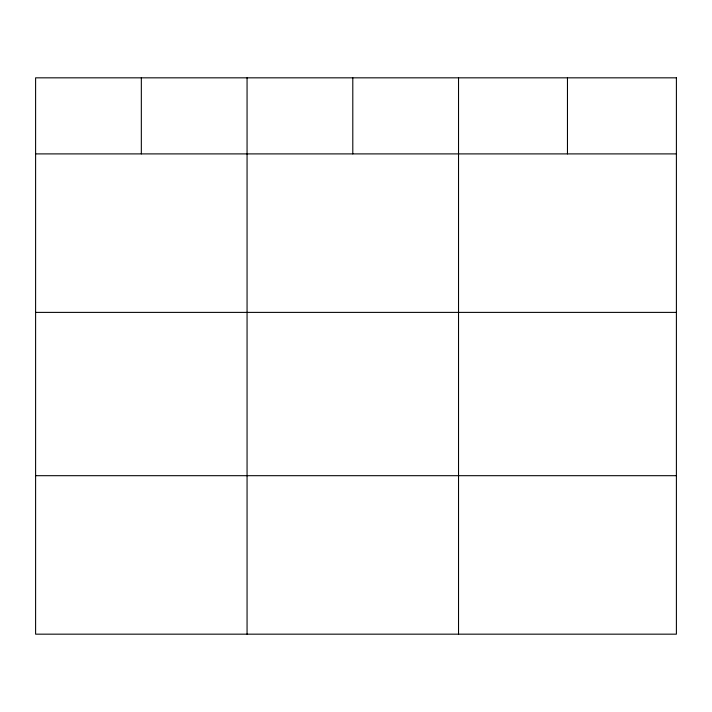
<?xml version="1.0" encoding="UTF-8"?>
<svg xmlns="http://www.w3.org/2000/svg" width="712" height="712" viewBox="0 0 712 712"><rect width="100%" height="100%" fill="white"/><g stroke="black" fill="none" stroke-linecap="round" stroke-linejoin="round"><path stroke-width="1.07" d="M35.6 153.899L676.4 153.899M35.6 312.39L676.4 312.39M35.6 475.687L676.4 475.687M567.464 77.831L567.464 153.899M458.528 77.831L458.528 634.169M352.796 77.831L352.796 153.899M247.064 77.831L247.064 634.169M141.332 77.831L141.332 153.899M676.4 77.831L35.6 77.831L35.6 634.169L676.4 634.169L676.4 77.831"/></g></svg>
